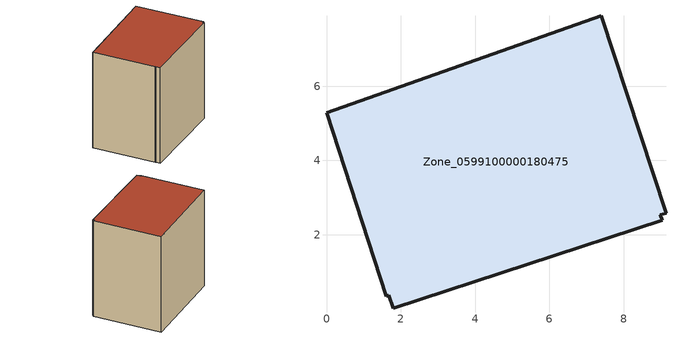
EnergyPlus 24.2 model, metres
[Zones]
Zone_0599100000180475
 floor ground (C_G): 9.14,2.58 8.98,2.53 9.04,2.39 1.79,0.02 1.68,0.36 1.61,0.34 0,5.28 7.4,7.89 z1.51
 wall outside (C_F): 0,5.28 1.61,0.34 1.68,0.36 1.79,0.02 9.04,2.39 8.98,2.53 9.14,2.58 7.4,7.89 0,5.28 z1.51:9.64
 roof outside (C_R): 8.98,2.53 9.14,2.58 7.4,7.89 0,5.28 1.61,0.34 1.68,0.36 1.79,0.02 9.04,2.39 z9.64
[BUILDING]
Pand.0599100000180475: North Axis=0; Terrain=City; Loads Convergence Tolerance Value=0.04; Temperature Convergence Tolerance Value=0.4; Solar Distribution=FullExterior; Maximum Number of Warmup Days=25; Minimum Number of Warmup Days=1
[Site:Location]
Rotterdam.The.Hague.AP_ZH_NLD Design_Conditions: Latitude=51.96; Longitude=4.45; Time Zone=1; Elevation=-4.5
[SITE:GROUNDTEMPERATURE:BUILDINGSURFACE]
18, 18, 18, 18, 18, 18, 18, 18, 18, 18, 18, 18
[MATERIAL] Thermal Absorptance=0.9; Solar Absorptance=0.7; Visible Absorptance=0.7
Name | Roughness | Thickness | Conductivity | Density | Specific Heat
G.TC.1946-1964 | MediumSmooth | 0.15 | 1 | 540 | 1210
F.TC.1946-1964 | Rough | 0.3 | 0.857143 | 1920 | 840
R.TC.1946-1964 | MediumRough | 0.2 | 0.235294 | 1500 | 1000
[CONSTRUCTION]
C_G: G.TC.1946-1964
C_F: F.TC.1946-1964
C_R: R.TC.1946-1964
[ZONE]
Zone_0599100000180475: Type=1; Multiplier=1; Ceiling Height=Autocalculate; Volume=Autocalculate; Floor Area=autocalculate; Part of Total Floor Area=Yes
[ZONEINFILTRATION:DESIGNFLOWRATE]
Infil_Zone_0599100000180475: Zone or ZoneList or Space or SpaceList=Zone_0599100000180475; Schedule=AlwaysOn; Design Flow Rate Calculation Method=Flow/Area; Flow Rate per Floor Area=0.003; Constant Term Coefficient=1; Temperature Term Coefficient=0; Velocity Term Coefficient=0; Velocity Squared Term Coefficient=0
[HVACTEMPLATE:ZONE:IDEALLOADSAIRSYSTEM]
Zone_0599100000180475: Maximum Heating Supply Air Temperature=50; Minimum Cooling Supply Air Temperature=13; Maximum Heating Supply Air Humidity Ratio=0.0156; Minimum Cooling Supply Air Humidity Ratio=0.0077; Heating Limit=NoLimit; Cooling Limit=NoLimit; Dehumidification Control Type=ConstantSensibleHeatRatio; Cooling Sensible Heat Ratio=0.7; Dehumidification Setpoint=60; Humidification Control Type=None; Humidification Setpoint=30; Outdoor Air Method=None; Outdoor Air Flow Rate per Person=0.00944; Outdoor Air Flow Rate per Zone Floor Area=0; Outdoor Air Flow Rate per Zone=0; Demand Controlled Ventilation Type=None; Outdoor Air Economizer Type=NoEconomizer; Heat Recovery Type=None; Sensible Heat Recovery Effectiveness=0.7; Latent Heat Recovery Effectiveness=0.65
[ZONECONTROL:THERMOSTAT]
ThermostatControl_Zone_0599100000180475: Zone or ZoneList=Zone_0599100000180475; Control Type Schedule=DualSetpointControlType; Control 1=Thermostat_Zone_0599100000180475; Temperature Difference Between Cutout And Setpoint=0
[THERMOSTATSETPOINT:DUALSETPOINT]
Thermostat_Zone_0599100000180475: Heating Setpoint Temperature Schedule=HeatingSetpoint_Zone_0599100000180475; Cooling Setpoint Temperature Schedule=CoolingSetpoint_Zone_0599100000180475
[SCHEDULE:COMPACT]
HeatingSetpoint_Zone_0599100000180475: Through: 12/31, For: AllDays, Until: 24:00, 21
CoolingSetpoint_Zone_0599100000180475: Through: 12/31, For: AllDays, Until: 24:00, 24
DualSetpointControlType: Through: 12/31, For: AllDays, Until: 24:00, 4
AlwaysOn: Through: 12/31, For: AllDays, Until: 24:00, 1
